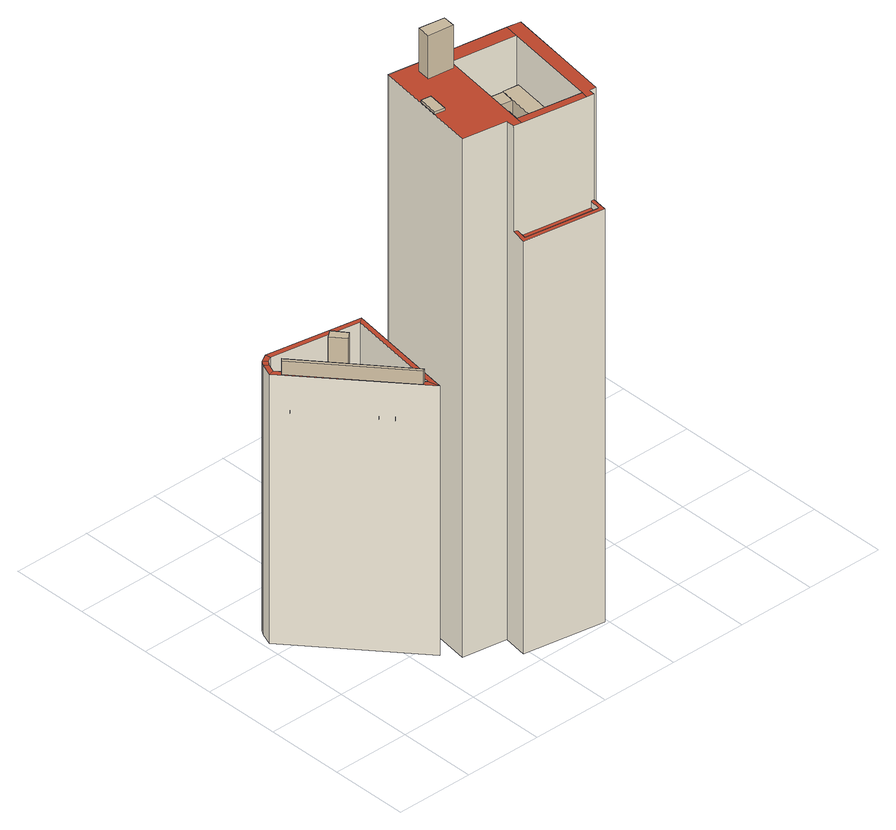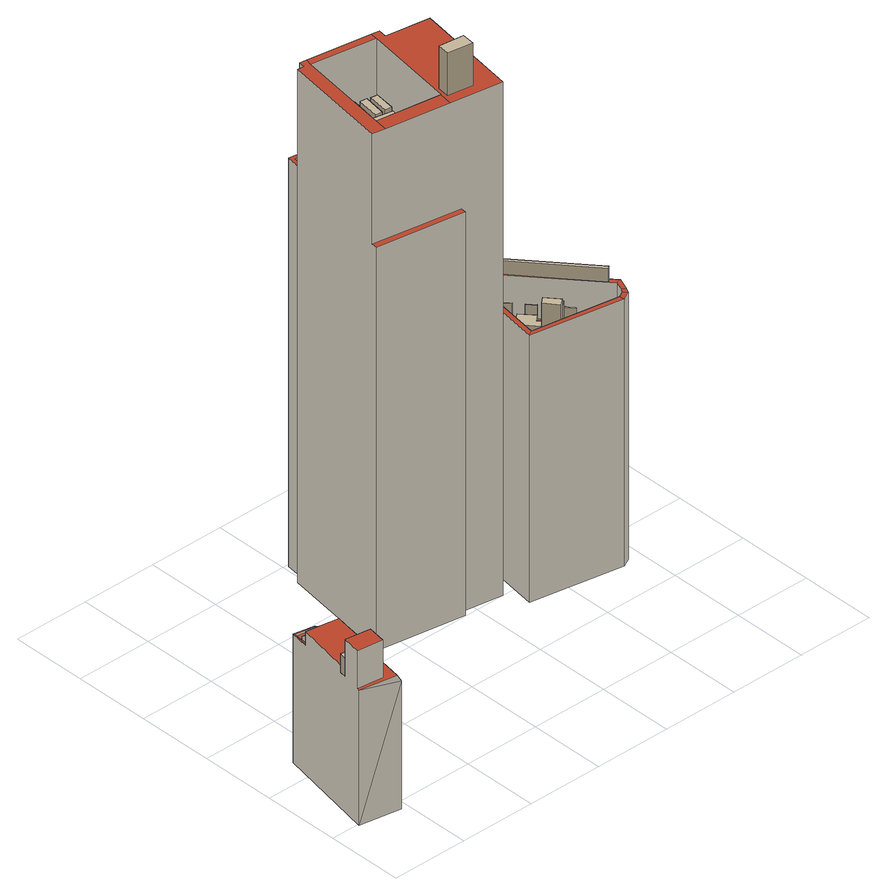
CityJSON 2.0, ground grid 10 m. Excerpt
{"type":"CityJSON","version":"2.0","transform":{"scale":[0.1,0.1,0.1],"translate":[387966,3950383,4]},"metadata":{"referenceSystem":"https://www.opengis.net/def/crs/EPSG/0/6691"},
"CityObjects":{
"building1":{"type":"Building","attributes":{"延べ面積換算係数":"1","大字・町コード":"25","町・丁目コード":"3","13+区市町村コード+大字・町コード+町・丁目コード":"13101025003","地区計画":"神田錦町南部地区","class":"3002","usage":"401","measuredHeight":33.2,"storeysAboveGround":8,"storeysBelowGround":1,"RiverFloodingRiskAttribute.description":"8","RiverFloodingRiskAttribute.rank":"1","RiverFloodingRiskAttribute.depth":0.449,"RiverFloodingRiskAttribute.adminType":"2","RiverFloodingRiskAttribute.scale":"2","HighTideRiskAttribute.description":"2","HighTideRiskAttribute.rank":"1","HighTideRiskAttribute.depth":0.36,"BuildingDetailAttribute.buildingRoofEdgeArea":124.03,"BuildingDetailAttribute.fireproofStructureType":"1001","BuildingDetailAttribute.urbanPlanType":"21","BuildingDetailAttribute.areaClassificationType":"22","BuildingDetailAttribute.districtsAndZonesType":"10","BuildingDetailAttribute.landUseType":"212","BuildingDetailAttribute.detailedUsage":"1210","BuildingDetailAttribute.specifiedBuildingCoverageRate":80,"BuildingDetailAttribute.specifiedFloorAreaRate":700,"BuildingDetailAttribute.surveyYear":2021,"BuildingIDAttribute.prefecture":"13","BuildingIDAttribute.city":"13101"},"address":[{"country":"日本","locality":"東京都千代田区神田錦町三丁目"}],"children":["building1-1","building1-2"],"geometry":[{"type":"Solid","lod":"2","boundaries":[[[[0,1,2,3,4,5]],[[6,7,8,9]],[[7,10,11,8]],[[12,13,14,15,16,17]],[[10,18,19,11]],[[20,21,22,23]],[[19,18,21,20]],[[22,6,9,23]],[[12,17,7,6]],[[14,13,22,21]],[[16,15,18,10]],[[1,23,9,2]],[[11,4,3,8]],[[13,12,6,22]],[[15,14,21,18]],[[17,16,10,7]],[[0,20,23,1]],[[5,4,11,19]],[[5,19,20,0]],[[2,9,8,3]]]],"semantics":{"surfaces":[{"type":"GroundSurface"},{"type":"RoofSurface"},{"type":"WallSurface"}],"values":[[0,1,1,1,1,1,1,1,2,2,2,2,2,2,2,2,2,2,2,2]]}}]},
"building1-1":{"type":"BuildingInstallation","parents":["building1"],"geometry":[{"type":"MultiSurface","lod":"2","boundaries":[[[24,25,26,27]],[[28,24,27,29]],[[30,29,27,26]],[[28,29,30,31]],[[28,31,25,24]],[[31,30,26,25]]]}]},
"building1-2":{"type":"BuildingInstallation","parents":["building1"],"geometry":[{"type":"MultiSurface","lod":"2","boundaries":[[[32,33,34,35]],[[36,37,38,39]],[[40,41,42,43]],[[44,45,46,47]],[[48,49,50,51,52,53]],[[54,55,56,57]],[[58,59,60,61]],[[62,63,64,65]],[[66,67,68,69]],[[70,62,65,71]],[[64,72,71,65]],[[72,73,70,71]],[[62,70,73,63]],[[64,63,73,72]],[[74,56,55,75]],[[54,76,75,55]],[[76,77,74,75]],[[56,74,77,57]],[[54,57,77,76]],[[58,78,79,59]],[[79,80,60,59]],[[81,44,47,82]],[[80,79,78,83]],[[47,46,84,82]],[[84,85,81,82]],[[44,81,85,45]],[[83,78,58,61]],[[60,80,83,61]],[[46,45,85,84]],[[52,86,87,53]],[[88,34,33,89]],[[53,87,90,48]],[[48,90,91,49]],[[66,92,93,67]],[[51,94,86,52]],[[89,33,32,95]],[[96,92,66,69]],[[95,97,88,89]],[[34,88,97,35]],[[92,96,98,93]],[[99,91,90,87,86,94]],[[35,97,95,32]],[[93,98,68,67]],[[49,91,99,50]],[[68,98,96,69]],[[99,94,51,50]],[[42,100,101,43]],[[43,101,102,40]],[[102,101,100,103]],[[41,103,100,42]],[[40,102,103,41]],[[104,105,39,38]],[[104,38,37,106]],[[107,105,104,106]],[[39,105,107,36]],[[37,36,107,106]]]}]},
"building2":{"type":"Building","attributes":{"延べ面積換算係数":"1","大字・町コード":"25","町・丁目コード":"3","13+区市町村コード+大字・町コード+町・丁目コード":"13101025003","地区計画":"神田錦町南部地区","class":"3002","usage":"401","measuredHeight":70.2,"storeysAboveGround":14,"storeysBelowGround":0,"RiverFloodingRiskAttribute.description":"8","RiverFloodingRiskAttribute.rank":"1","RiverFloodingRiskAttribute.depth":0.421,"RiverFloodingRiskAttribute.adminType":"2","RiverFloodingRiskAttribute.scale":"2","HighTideRiskAttribute.description":"2","HighTideRiskAttribute.rank":"1","HighTideRiskAttribute.depth":0.12,"BuildingDetailAttribute.buildingRoofEdgeArea":289.42,"BuildingDetailAttribute.fireproofStructureType":"1001","BuildingDetailAttribute.urbanPlanType":"21","BuildingDetailAttribute.areaClassificationType":"22","BuildingDetailAttribute.districtsAndZonesType":"10","BuildingDetailAttribute.landUseType":"212","BuildingDetailAttribute.detailedUsage":"1210","BuildingDetailAttribute.specifiedBuildingCoverageRate":80,"BuildingDetailAttribute.specifiedFloorAreaRate":700,"BuildingDetailAttribute.surveyYear":2021,"BuildingIDAttribute.prefecture":"13","BuildingIDAttribute.city":"13101"},"address":[{"country":"日本","locality":"東京都千代田区神田錦町三丁目"}],"children":["building2-1","building2-2"],"geometry":[{"type":"Solid","lod":"2","boundaries":[[[[108,109,110,111,112,113,114,115,116,117]],[[118,119,120,121]],[[122,123,124,125,126,127,128,129]],[[130,131,132,133,134,135,136,137]],[[138,139,140,141]],[[142,143,144,145,146,147,148,149]],[[148,147,130,137]],[[136,135,142,149]],[[150,151,152,153]],[[118,121,108,117]],[[136,149,150,153]],[[148,137,152,151]],[[122,129,139,138]],[[109,108,121,120]],[[126,143,142,135,134,123,122,138,141,127]],[[137,136,153,152]],[[146,119,118,117,116,131,130,147]],[[132,115,114,133]],[[124,113,112,125]],[[115,132,131,116]],[[146,145,110,109,120,119]],[[129,128,140,139]],[[128,127,141,140]],[[144,111,110,145]],[[134,133,114,113,124,123]],[[149,148,151,150]],[[144,143,126,125,112,111]]]],"semantics":{"surfaces":[{"type":"GroundSurface"},{"type":"RoofSurface"},{"type":"WallSurface"}],"values":[[0,1,1,1,1,1,1,1,1,2,2,2,2,2,2,2,2,2,2,2,2,2,2,2,2,2,2]]}}]},
"building2-1":{"type":"BuildingInstallation","parents":["building2"],"geometry":[{"type":"MultiSurface","lod":"2","boundaries":[[[154,155,156,157]],[[158,159,156,155]],[[160,158,155,154]],[[161,159,158,160]],[[159,161,157,156]],[[160,154,157,161]]]}]},
"building2-2":{"type":"BuildingInstallation","parents":["building2"],"geometry":[{"type":"MultiSurface","lod":"2","boundaries":[[[162,163,164,165]],[[166,167,168,169]],[[170,171,172,173]],[[174,175,176,177]],[[178,179,180,181]],[[182,183,184,185,186,187,188]],[[189,190,191,192]],[[177,193,194,174]],[[195,196,191,190]],[[197,195,190,189]],[[196,195,197,198]],[[196,198,192,191]],[[199,200,176,175]],[[174,194,199,175]],[[200,199,194,193]],[[176,200,193,177]],[[192,198,197,189]],[[201,202,172,171]],[[187,203,204,188]],[[170,205,201,171]],[[206,207,178,181]],[[202,201,205,208]],[[172,202,208,173]],[[173,208,205,170]],[[209,210,167,166]],[[169,211,209,166]],[[212,206,181,180]],[[213,210,209,211]],[[167,210,213,168]],[[207,206,212,214]],[[168,213,211,169]],[[178,207,214,179]],[[215,216,162,165]],[[217,203,187,186]],[[164,218,215,165]],[[203,217,219,204]],[[216,215,218,220]],[[188,204,219,182]],[[162,216,220,163]],[[163,220,218,164]],[[179,214,212,180]],[[186,185,221,222,219,217]],[[184,223,221,185]],[[223,224,222,221]],[[183,182,219,222,224]],[[183,224,223,184]]]}]},
"building3":{"type":"Building","attributes":{"延べ面積換算係数":"1","大字・町コード":"25","町・丁目コード":"2","13+区市町村コード+大字・町コード+町・丁目コード":"13101025002","地区計画":"神田錦町南部地区","class":"3002","usage":"401","measuredHeight":18.9,"storeysAboveGround":6,"storeysBelowGround":0,"RiverFloodingRiskAttribute.description":"8","RiverFloodingRiskAttribute.rank":"1","RiverFloodingRiskAttribute.depth":0.126,"RiverFloodingRiskAttribute.adminType":"2","RiverFloodingRiskAttribute.scale":"2","BuildingDetailAttribute.buildingRoofEdgeArea":82.93,"BuildingDetailAttribute.fireproofStructureType":"1001","BuildingDetailAttribute.urbanPlanType":"21","BuildingDetailAttribute.areaClassificationType":"22","BuildingDetailAttribute.districtsAndZonesType":"10","BuildingDetailAttribute.landUseType":"212","BuildingDetailAttribute.detailedUsage":"1210","BuildingDetailAttribute.specifiedBuildingCoverageRate":80,"BuildingDetailAttribute.specifiedFloorAreaRate":600,"BuildingDetailAttribute.surveyYear":2021,"BuildingIDAttribute.prefecture":"13","BuildingIDAttribute.city":"13101"},"address":[{"country":"日本","locality":"東京都千代田区神田錦町二丁目"}],"children":["building3-1"],"geometry":[{"type":"Solid","lod":"2","boundaries":[[[[225,226,227,228,229]],[[230,231,232,233]],[[234,231,235,236,237,238]],[[239,240,241,242]],[[243,244,240,239]],[[245,246,247,248]],[[249,250,251,252,253,254,255]],[[256,257,258,259]],[[260,261,262,263,264,265,266]],[[267,268,269,270]],[[236,271,272]],[[244,273,274]],[[275,276,277,278,233,232,279,280]],[[241,271,236,242]],[[281,273,244,243]],[[281,243,266,265,238,237,259,258]],[[264,263,275,280]],[[257,256,236,272,250,249,273]],[[230,278,228]],[[249,255,274,273]],[[248,247,262,270,269]],[[255,254,244,274]],[[259,237,236,256]],[[262,261,267,270]],[[228,278,277,245,248,269,268,260,266,243,239,229]],[[234,279,232,231]],[[252,251,271,241]],[[254,253,240,244]],[[264,280,279,234,238,265]],[[246,245,277,276]],[[275,263,262,247,246,276]],[[253,252,241,240]],[[261,260,268,267]],[[227,230,228]],[[258,257,273,281]],[[225,242,236,235,226]],[[251,250,272,271]],[[233,278,230]],[[230,227,226,235,231]],[[229,239,242,225]]]],"semantics":{"surfaces":[{"type":"GroundSurface"},{"type":"RoofSurface"},{"type":"WallSurface"}],"values":[[0,1,1,1,1,1,1,1,1,1,1,1,1,1,1,2,2,2,2,2,2,2,2,2,2,2,2,2,2,2,2,2,2,2,2,2,2,2,2,2]]}}]},
"building3-1":{"type":"BuildingInstallation","parents":["building3"],"geometry":[{"type":"MultiSurface","lod":"2","boundaries":[[[267,270,269,268]],[[270,267,282,283]],[[267,268,284,282]],[[283,282,284,285]],[[269,270,283,285]],[[268,269,285,284]]]}]}
},
"vertices":[
[7,220,2],[13,236,2],[17,243,2],[28,249,2],[149,228,2],[126,80,2],[22,238,359],[29,242,359],[28,249,359],[17,243,359],[142,223,359],[149,228,359],[22,238,304],[18,233,304],[14,222,304],[122,95,304],[142,223,304],[29,242,304],[122,95,359],[126,80,359],[7,220,359],[14,222,359],[18,233,359],[13,236,359],
[19,214,359],[118,96,359],[115,94,359],[16,211,359],[19,214,377],[16,211,377],[115,94,377],[118,96,377],
[99,121,304],[88,135,304],[89,136,304],[101,123,304],[132,161,304],[127,127,304],[122,128,304],[125,161,304],[114,158,304],[122,148,304],[112,139,304],[104,149,304],[71,157,304],[80,147,304],[79,146,304],[70,156,304],[88,184,304],[96,191,304],[115,168,304],[100,155,304],[85,172,304],[93,179,304],[62,166,304],[43,188,304],[44,190,304],[63,168,304],[70,174,304],[59,186,304],[74,199,304],[85,187,304],[27,209,304],[34,202,304],[33,200,304],[26,208,304],[88,215,304],[97,222,304],[110,205,304],[102,198,304],[27,209,323],[26,208,323],[33,200,323],[34,202,323],[44,190,323],[43,188,323],[62,166,323],[63,168,323],[70,174,338],[59,186,338],[74,199,338],[71,157,323],[70,156,323],[85,187,338],[79,146,323],[80,147,323],[85,172,325],[93,179,325],[89,136,323],[88,135,323],[88,184,325],[96,191,325],[88,215,371],[97,222,371],[100,155,325],[99,121,323],[102,198,371],[101,123,323],[110,205,371],[115,168,325],[112,139,317],[104,149,317],[114,158,317],[122,148,317],[122,128,328],[125,161,328],[127,127,328],[132,161,328],
[217,199,3],[332,181,3],[309,31,3],[300,32,3],[296,3,3],[192,20,3],[197,51,3],[140,60,3],[162,200,3],[216,192,3],[216,192,543],[331,173,543],[332,181,543],[217,199,543],[201,39,550],[196,40,550],[192,20,550],[296,3,550],[299,24,550],[295,24,550],[292,9,550],[198,24,550],[230,189,690],[162,200,690],[140,60,690],[197,51,690],[196,40,690],[206,38,690],[208,48,690],[227,171,690],[201,39,541],[198,24,541],[292,9,541],[295,24,541],[290,25,690],[299,24,690],[300,32,690],[309,31,690],[331,173,690],[314,176,690],[311,158,690],[292,34,690],[292,34,603],[311,158,603],[227,171,603],[208,48,603],
[166,137,690],[162,111,690],[149,113,690],[153,139,690],[162,111,693],[149,113,693],[166,137,693],[153,139,693],
[257,74,603],[266,72,603],[261,42,603],[252,43,603],[237,45,603],[242,75,603],[251,73,603],[246,43,603],[232,48,603],[223,49,603],[228,79,603],[237,78,603],[219,51,603],[210,52,603],[214,79,603],[223,78,603],[234,131,603],[269,124,603],[262,88,603],[227,95,603],[290,157,603],[311,154,603],[294,56,603],[274,60,603],[287,139,603],[227,149,603],[230,167,603],[221,161,690],[188,165,690],[190,182,690],[223,177,690],[223,78,618],[219,51,618],[188,165,747],[190,182,747],[221,161,747],[223,177,747],[210,52,618],[214,79,618],[223,49,618],[228,79,618],[227,149,626],[230,167,626],[232,48,618],[227,95,628],[234,131,628],[237,78,618],[237,45,618],[242,75,618],[246,43,618],[262,88,628],[251,73,618],[269,124,628],[252,43,618],[257,74,618],[287,139,626],[261,42,618],[290,157,626],[266,72,618],[274,60,627],[290,157,627],[294,56,627],[311,154,627],
[517,282,10],[497,316,10],[517,419,10],[571,410,10],[544,276,10],[517,419,182],[512,390,182],[517,389,191],[522,418,191],[520,389,182],[497,316,182],[509,296,182],[511,307,182],[506,308,182],[544,276,182],[543,278,182],[518,283,182],[517,282,182],[549,301,182],[545,288,182],[570,406,241],[536,410,241],[532,386,241],[565,381,241],[544,290,179],[511,296,179],[512,294,179],[518,283,179],[543,278,179],[545,288,179],[544,289,179],[509,296,186],[544,290,186],[546,301,194],[511,307,194],[563,372,201],[530,378,201],[532,386,201],[532,389,201],[521,391,201],[506,308,201],[549,301,201],[530,378,191],[563,372,191],[565,381,191],[532,386,191],[512,294,182],[511,296,182],[544,290,182],[544,289,182],[532,389,191],[536,410,191],[570,406,191],[571,410,191],[520,389,191],[521,391,191],[546,301,182],
[530,378,216],[532,386,216],[563,372,216],[565,381,216]
]}
